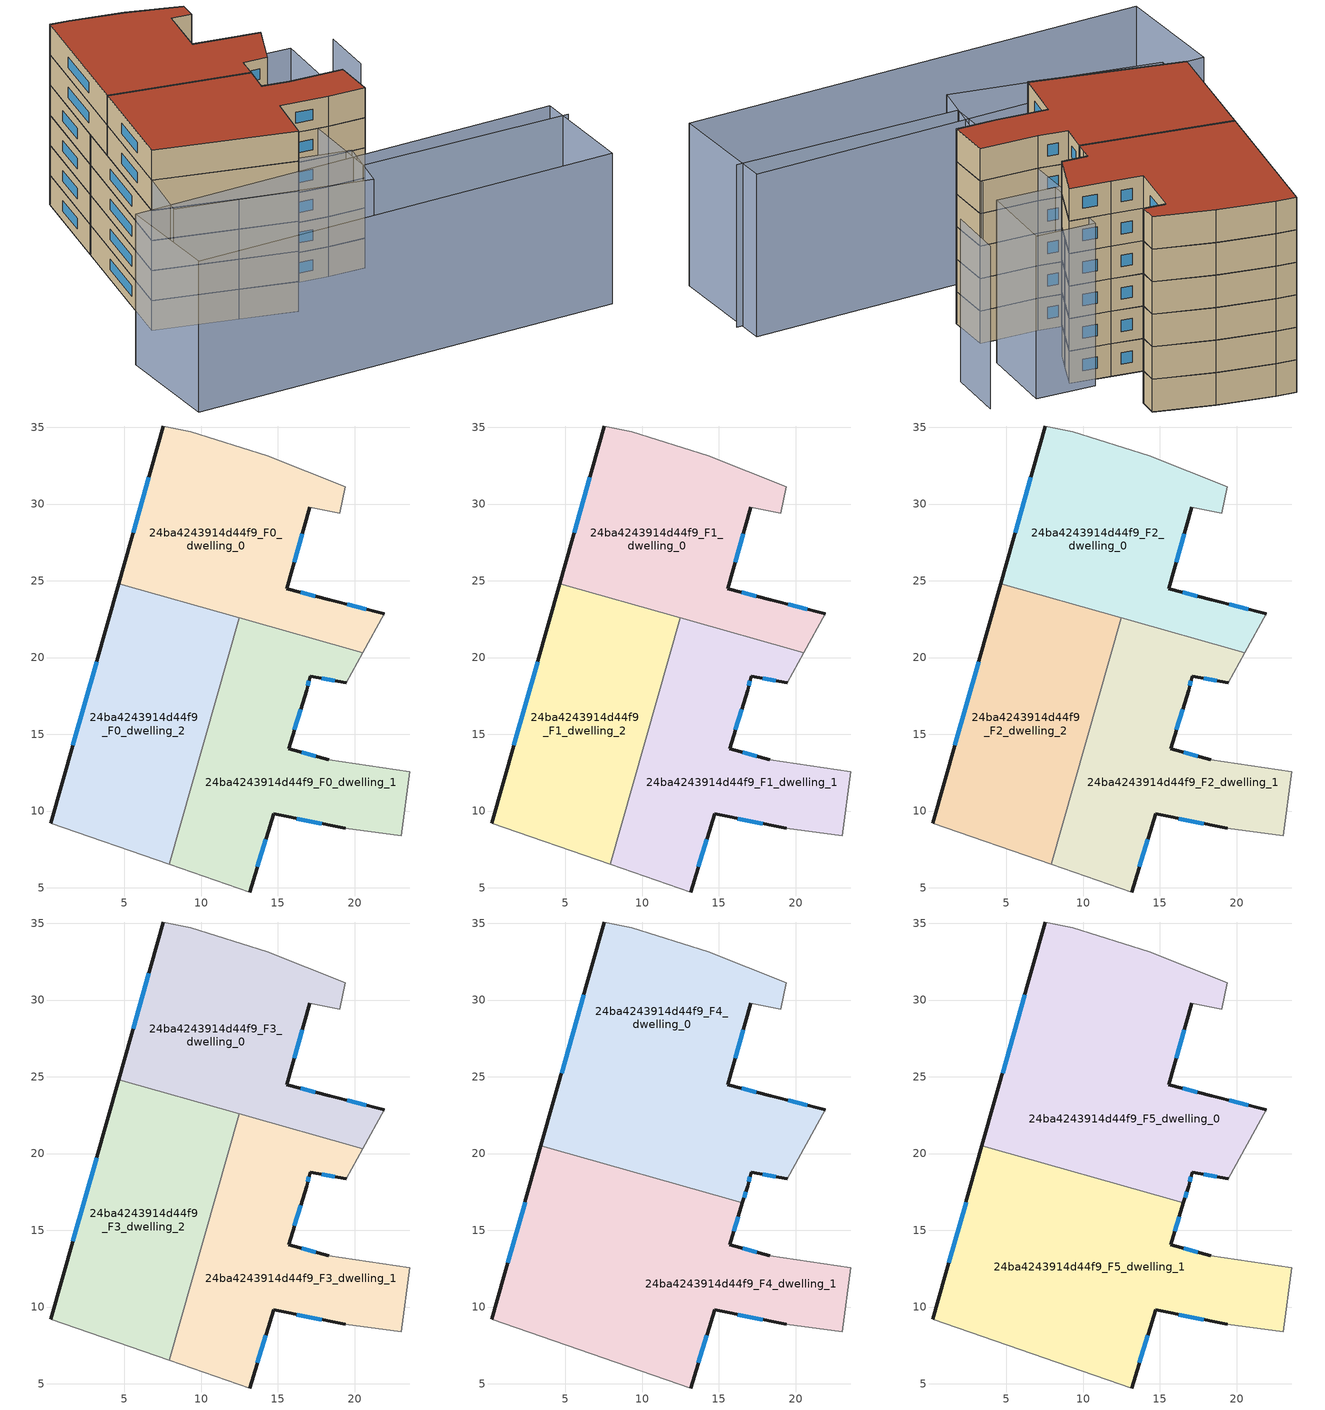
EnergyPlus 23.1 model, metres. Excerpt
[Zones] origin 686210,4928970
24ba4243914d44f9_F0_dwelling_0
 floor ground (EU_floor_Construction): 20.52,20.3 21.91,22.86 18.34,23.75 15.57,24.49 17.07,29.79 19.03,29.38 19.37,31.12 14.31,33.16 9.32,34.7 7.53,35.08 4.62,24.8 z0
 wall outside (EU_wall_Construction): 17.07,29.79 15.57,24.49 18.34,23.75 21.91,22.86 / 4.62,24.8 7.53,35.08 z0:3
 wall adiabatic (EU_wall_Construction): 7.53,35.08 9.32,34.7 14.31,33.16 19.37,31.12 19.03,29.38 17.07,29.79 / 21.91,22.86 20.52,20.3 z0:3
 wall to 24ba4243914d44f9_F0_dwelling_1 (EU_wall_Construction): 20.52,20.3 12.46,22.58 z0:3
 wall to 24ba4243914d44f9_F0_dwelling_2 (EU_wall_Construction): 12.46,22.58 4.62,24.8 z0:3
 window (EU_Window_Construction): 16.58,28.06 16.06,26.21 / 16.47,24.25 17.44,23.99 / 19.5,23.46 20.75,23.15 / 5.57,28.15 6.58,31.74 z0.98:2.02
24ba4243914d44f9_F0_dwelling_1
 floor ground (EU_floor_Construction): 23.04,8.39 23.57,12.56 18.3,13.36 15.7,14.05 16.86,17.87 17.09,18.79 19.46,18.37 20.52,20.3 12.46,22.58 7.93,6.54 13.15,4.72 14.71,9.83 19.38,8.87 z0
 wall outside (EU_wall_Construction): 19.38,8.87 14.71,9.83 13.15,4.72 / 19.46,18.37 17.09,18.79 16.86,17.87 15.7,14.05 18.3,13.36 z0:3
 wall adiabatic (EU_wall_Construction): 18.3,13.36 23.57,12.56 23.04,8.39 19.38,8.87 / 13.15,4.72 7.93,6.54 / 20.52,20.3 19.46,18.37 z0:3
 wall to 24ba4243914d44f9_F0_dwelling_2 (EU_wall_Construction): 7.92,6.54 12.46,22.58 z0:3
 window (EU_Window_Construction): 16.55,13.83 17.46,13.58 / 17.86,9.18 16.23,9.51 / 14.2,8.17 13.66,6.38 / 18.69,18.5 17.86,18.65 / 17.02,18.49 16.94,18.16 / 16.48,16.63 16.08,15.29 z0.98:2.02
24ba4243914d44f9_F0_dwelling_2
 floor ground (EU_floor_Construction): 7.93,6.54 12.46,22.58 4.62,24.8 0.21,9.21 z0
 wall outside (EU_wall_Construction): 0.21,9.21 4.62,24.8 z0:3
 wall adiabatic (EU_wall_Construction): 7.93,6.54 0.21,9.21 z0:3
 window (EU_Window_Construction): 1.65,14.28 3.19,19.73 z0.98:2.02
24ba4243914d44f9_F1_dwelling_0
 floor to 24ba4243914d44f9_F0_dwelling_0 (EU_floor_Construction): 20.52,20.3 21.91,22.86 18.34,23.75 15.57,24.49 17.07,29.79 19.03,29.38 19.37,31.12 14.31,33.16 9.32,34.7 7.53,35.08 4.62,24.8 z3
 wall outside (EU_wall_Construction): 17.07,29.79 15.57,24.49 18.34,23.75 21.91,22.86 / 4.62,24.8 7.53,35.08 z3:6
 wall adiabatic (EU_wall_Construction): 7.53,35.08 9.32,34.7 14.31,33.16 19.37,31.12 19.03,29.38 17.07,29.79 / 21.91,22.86 20.52,20.3 z3:6
 wall to 24ba4243914d44f9_F1_dwelling_1 (EU_wall_Construction): 20.52,20.3 12.46,22.58 z3:6
 wall to 24ba4243914d44f9_F1_dwelling_2 (EU_wall_Construction): 12.46,22.58 4.62,24.8 z3:6
 window (EU_Window_Construction): 16.58,28.06 16.06,26.21 / 16.47,24.25 17.44,23.99 / 19.5,23.46 20.75,23.15 / 5.57,28.15 6.58,31.74 z3.98:5.02
24ba4243914d44f9_F1_dwelling_1
 floor to 24ba4243914d44f9_F0_dwelling_1 (EU_floor_Construction): 23.04,8.39 23.57,12.56 18.3,13.36 15.7,14.05 16.86,17.87 17.09,18.79 19.46,18.37 20.52,20.3 12.46,22.58 7.92,6.54 13.15,4.72 14.71,9.83 19.38,8.87 z3
 wall outside (EU_wall_Construction): 19.38,8.87 14.71,9.83 13.15,4.72 / 19.46,18.37 17.09,18.79 16.86,17.87 15.7,14.05 18.3,13.36 z3:6
 wall adiabatic (EU_wall_Construction): 18.3,13.36 23.57,12.56 23.04,8.39 19.38,8.87 / 13.15,4.72 7.93,6.54 / 20.52,20.3 19.46,18.37 z3:6
 wall to 24ba4243914d44f9_F1_dwelling_2 (EU_wall_Construction): 7.92,6.54 12.46,22.58 z3:6
 window (EU_Window_Construction): 16.55,13.83 17.46,13.58 / 17.86,9.18 16.23,9.51 / 14.2,8.17 13.66,6.38 / 18.69,18.5 17.86,18.65 / 17.02,18.49 16.94,18.16 / 16.48,16.63 16.08,15.29 z3.98:5.02
24ba4243914d44f9_F1_dwelling_2
 floor to 24ba4243914d44f9_F0_dwelling_2 (EU_floor_Construction): 7.92,6.54 12.46,22.58 4.62,24.8 0.21,9.21 z3
 wall outside (EU_wall_Construction): 0.21,9.21 4.62,24.8 z3:6
 wall adiabatic (EU_wall_Construction): 7.93,6.54 0.21,9.21 z3:6
 window (EU_Window_Construction): 1.65,14.28 3.19,19.73 z3.98:5.02
24ba4243914d44f9_F2_dwelling_0
 floor to 24ba4243914d44f9_F1_dwelling_0 (EU_floor_Construction): 20.52,20.3 21.91,22.86 18.34,23.75 15.57,24.49 17.07,29.79 19.03,29.38 19.37,31.12 14.31,33.16 9.32,34.7 7.53,35.08 4.62,24.8 z6
 wall outside (EU_wall_Construction): 17.07,29.79 15.57,24.49 18.34,23.75 21.91,22.86 / 4.62,24.8 7.53,35.08 z6:9
 wall adiabatic (EU_wall_Construction): 7.53,35.08 9.32,34.7 14.31,33.16 19.37,31.12 19.03,29.38 17.07,29.79 / 21.91,22.86 20.52,20.3 z6:9
 wall to 24ba4243914d44f9_F2_dwelling_1 (EU_wall_Construction): 20.52,20.3 12.46,22.58 z6:9
 wall to 24ba4243914d44f9_F2_dwelling_2 (EU_wall_Construction): 12.46,22.58 4.62,24.8 z6:9
 window (EU_Window_Construction): 16.58,28.06 16.06,26.21 / 16.47,24.25 17.44,23.99 / 19.5,23.46 20.75,23.15 / 5.57,28.15 6.58,31.74 z6.98:8.02
24ba4243914d44f9_F2_dwelling_1
 floor to 24ba4243914d44f9_F1_dwelling_1 (EU_floor_Construction): 23.04,8.39 23.57,12.56 18.3,13.36 15.7,14.05 16.86,17.87 17.09,18.79 19.46,18.37 20.52,20.3 12.46,22.58 7.92,6.54 13.15,4.72 14.71,9.83 19.38,8.87 z6
 wall outside (EU_wall_Construction): 19.38,8.87 14.71,9.83 13.15,4.72 / 19.46,18.37 17.09,18.79 16.86,17.87 15.7,14.05 18.3,13.36 z6:9
 wall adiabatic (EU_wall_Construction): 18.3,13.36 23.57,12.56 23.04,8.39 19.38,8.87 / 13.15,4.72 7.93,6.54 / 20.52,20.3 19.46,18.37 z6:9
 wall to 24ba4243914d44f9_F2_dwelling_2 (EU_wall_Construction): 7.92,6.54 12.46,22.58 z6:9
 window (EU_Window_Construction): 16.55,13.83 17.46,13.58 / 17.86,9.18 16.23,9.51 / 14.2,8.17 13.66,6.38 / 18.69,18.5 17.86,18.65 / 17.02,18.49 16.94,18.16 / 16.48,16.63 16.08,15.29 z6.98:8.02
24ba4243914d44f9_F2_dwelling_2
 floor to 24ba4243914d44f9_F1_dwelling_2 (EU_floor_Construction): 7.92,6.54 12.46,22.58 4.62,24.8 0.21,9.21 z6
 wall outside (EU_wall_Construction): 0.21,9.21 4.62,24.8 z6:9
 wall adiabatic (EU_wall_Construction): 7.93,6.54 0.21,9.21 z6:9
 window (EU_Window_Construction): 1.65,14.28 3.19,19.73 z6.98:8.02
24ba4243914d44f9_F3_dwelling_0
 floor to 24ba4243914d44f9_F2_dwelling_0 (EU_floor_Construction): 20.52,20.3 21.91,22.86 18.34,23.75 15.57,24.49 17.07,29.79 19.03,29.38 19.37,31.12 14.31,33.16 9.32,34.7 7.53,35.08 4.62,24.8 z9
 wall outside (EU_wall_Construction): 17.07,29.79 15.57,24.49 18.34,23.75 21.91,22.86 / 4.62,24.8 7.53,35.08 z9:12
 wall adiabatic (EU_wall_Construction): 7.53,35.08 9.32,34.7 14.31,33.16 19.37,31.12 19.03,29.38 17.07,29.79 / 21.91,22.86 20.52,20.3 z9:12
 wall to 24ba4243914d44f9_F3_dwelling_1 (EU_wall_Construction): 20.52,20.3 12.46,22.58 z9:12
 wall to 24ba4243914d44f9_F3_dwelling_2 (EU_wall_Construction): 12.46,22.58 4.62,24.8 z9:12
 window (EU_Window_Construction): 16.58,28.06 16.06,26.21 / 16.47,24.25 17.44,23.99 / 19.5,23.46 20.75,23.15 / 5.57,28.15 6.58,31.74 z9.98:11.02
24ba4243914d44f9_F3_dwelling_1
 floor to 24ba4243914d44f9_F2_dwelling_1 (EU_floor_Construction): 23.04,8.39 23.57,12.56 18.3,13.36 15.7,14.05 16.86,17.87 17.09,18.79 19.46,18.37 20.52,20.3 12.46,22.58 7.92,6.54 13.15,4.72 14.71,9.83 19.38,8.87 z9
 wall outside (EU_wall_Construction): 19.38,8.87 14.71,9.83 13.15,4.72 / 19.46,18.37 17.09,18.79 16.86,17.87 15.7,14.05 18.3,13.36 z9:12
 wall adiabatic (EU_wall_Construction): 18.3,13.36 23.57,12.56 23.04,8.39 19.38,8.87 / 13.15,4.72 7.93,6.54 / 20.52,20.3 19.46,18.37 z9:12
 wall to 24ba4243914d44f9_F3_dwelling_2 (EU_wall_Construction): 7.92,6.54 12.46,22.58 z9:12
 window (EU_Window_Construction): 16.55,13.83 17.46,13.58 / 17.86,9.18 16.23,9.51 / 14.2,8.17 13.66,6.38 / 18.69,18.5 17.86,18.65 / 17.02,18.49 16.94,18.16 / 16.48,16.63 16.08,15.29 z9.98:11.02
24ba4243914d44f9_F3_dwelling_2
 floor to 24ba4243914d44f9_F2_dwelling_2 (EU_floor_Construction): 7.92,6.54 12.46,22.58 4.62,24.8 0.21,9.21 z9
 wall outside (EU_wall_Construction): 0.21,9.21 4.62,24.8 z9:12
 wall adiabatic (EU_wall_Construction): 7.93,6.54 0.21,9.21 z9:12
 window (EU_Window_Construction): 1.65,14.28 3.19,19.73 z9.98:11.02
24ba4243914d44f9_F4_dwelling_0
 floor to 24ba4243914d44f9_F3_dwelling_0 (EU_floor_Construction): 15.57,24.49 17.07,29.79 19.03,29.38 19.37,31.12 14.31,33.16 9.32,34.7 7.53,35.08 4.62,24.8 12.46,22.58 z12; 20.52,20.3 21.91,22.86 18.34,23.75 15.57,24.49 12.46,22.58 z12
 floor to 24ba4243914d44f9_F3_dwelling_1 (EU_floor_Construction): 19.46,18.37 20.52,20.3 12.46,22.58 11.25,18.28 16.53,16.78 16.86,17.87 17.09,18.79 z12
 floor to 24ba4243914d44f9_F3_dwelling_2 (EU_floor_Construction): 11.25,18.28 12.46,22.58 4.62,24.8 3.4,20.5 z12
 wall outside (EU_wall_Construction): 19.46,18.37 17.09,18.79 16.86,17.87 16.53,16.78 / 3.4,20.5 7.53,35.08 / 17.07,29.79 15.57,24.49 18.34,23.75 21.91,22.86 z12:15
 wall adiabatic (EU_wall_Construction): 21.91,22.86 19.46,18.37 / 7.53,35.08 9.32,34.7 14.31,33.16 19.37,31.12 19.03,29.38 17.07,29.79 z12:15
 wall to 24ba4243914d44f9_F4_dwelling_1 (EU_wall_Construction): 16.53,16.78 3.4,20.5 z12:15
 window (EU_Window_Construction): 16.47,24.25 17.44,23.99 / 19.5,23.46 20.75,23.15 / 18.69,18.5 17.86,18.65 / 17.02,18.49 16.94,18.16 / 16.75,17.51 16.64,17.13 / 4.75,25.24 6.19,30.34 / 16.58,28.06 16.06,26.21 z12.98:14.02
24ba4243914d44f9_F4_dwelling_1
 floor to 24ba4243914d44f9_F3_dwelling_1 (EU_floor_Construction): 23.04,8.39 23.57,12.56 18.3,13.36 15.7,14.05 16.53,16.78 11.25,18.28 7.93,6.54 13.15,4.72 14.71,9.83 19.38,8.87 z12
 floor to 24ba4243914d44f9_F3_dwelling_2 (EU_floor_Construction): 7.93,6.54 11.25,18.28 3.4,20.5 0.21,9.21 z12
 wall outside (EU_wall_Construction): 19.38,8.87 14.71,9.83 13.15,4.72 / 0.21,9.21 3.4,20.5 / 16.53,16.78 15.7,14.05 18.3,13.36 z12:15
 wall adiabatic (EU_wall_Construction): 18.3,13.36 23.57,12.56 23.04,8.39 19.38,8.87 / 13.15,4.72 0.21,9.21 z12:15
 window (EU_Window_Construction): 17.86,9.18 16.23,9.51 / 14.2,8.17 13.66,6.38 / 1.25,12.88 2.36,16.83 / 16.26,15.9 15.97,14.94 / 16.55,13.83 17.46,13.58 z12.98:14.02
24ba4243914d44f9_F5_dwelling_0
 floor to 24ba4243914d44f9_F4_dwelling_0 (EU_floor_Construction): 19.46,18.37 21.91,22.86 18.34,23.75 15.57,24.49 17.07,29.79 19.03,29.38 19.37,31.12 14.31,33.16 9.32,34.7 7.53,35.08 3.4,20.5 16.53,16.78 16.86,17.87 17.09,18.79 z15
 wall outside (EU_wall_Construction): 19.46,18.37 17.09,18.79 16.86,17.87 16.53,16.78 / 3.4,20.5 7.53,35.08 / 17.07,29.79 15.57,24.49 18.34,23.75 21.91,22.86 z15:18
 wall adiabatic (EU_wall_Construction): 21.91,22.86 19.46,18.37 / 7.53,35.08 9.32,34.7 14.31,33.16 19.37,31.12 19.03,29.38 17.07,29.79 z15:18
 wall to 24ba4243914d44f9_F5_dwelling_1 (EU_wall_Construction): 16.53,16.78 3.4,20.5 z15:18
 window (EU_Window_Construction): 16.47,24.25 17.44,23.99 / 19.5,23.46 20.75,23.15 / 18.69,18.5 17.86,18.65 / 17.02,18.49 16.94,18.16 / 16.75,17.51 16.64,17.13 / 4.75,25.24 6.19,30.34 / 16.58,28.06 16.06,26.21 z15.98:17.02
 roof outside (EU_roof_Construction): 19.37,31.12 19.03,29.38 17.07,29.79 15.57,24.49 18.34,23.75 21.91,22.86 19.46,18.37 17.09,18.79 16.86,17.87 16.53,16.78 3.4,20.5 7.53,35.08 9.32,34.7 14.31,33.16 z18
24ba4243914d44f9_F5_dwelling_1
 floor to 24ba4243914d44f9_F4_dwelling_1 (EU_floor_Construction): 23.04,8.39 23.57,12.56 18.3,13.36 15.7,14.05 16.53,16.78 3.4,20.5 0.21,9.21 13.15,4.72 14.71,9.83 19.38,8.87 z15
 wall outside (EU_wall_Construction): 19.38,8.87 14.71,9.83 13.15,4.72 / 0.21,9.21 3.4,20.5 / 16.53,16.78 15.7,14.05 18.3,13.36 z15:18
 wall adiabatic (EU_wall_Construction): 18.3,13.36 23.57,12.56 23.04,8.39 19.38,8.87 / 13.15,4.72 0.21,9.21 z15:18
 window (EU_Window_Construction): 17.86,9.18 16.23,9.51 / 14.2,8.17 13.66,6.38 / 1.25,12.88 2.36,16.83 / 16.26,15.9 15.97,14.94 / 16.55,13.83 17.46,13.58 z15.98:17.02
 roof outside (EU_roof_Construction): 23.57,12.56 23.04,8.39 19.38,8.87 14.71,9.83 13.15,4.72 0.21,9.21 3.4,20.5 16.53,16.78 15.7,14.05 18.3,13.36 z18
shading: 38.16,-1.64 17.38,0.71 / 17.38,0.71 18.32,8.99 / 23.04,8.39 23.52,12.82 / 18.28,13.2 18.96,18.69 / 28.99,17.39 29.91,22.85 / 25.75,23.56 24.53,16.2 / 24.53,16.2 19.19,17.09 / 19.19,17.09 20.41,24.44 / 20.41,24.44 25.75,23.56 / 36.86,-10.22 -5.84,-6.46 / -5.84,-6.46 -4.87,4.51 / -4.87,4.51 37.82,0.75 / 37.82,0.75 36.86,-10.22 / 16.5,-2.12 -1.57,3.34 / -1.57,3.34 0.21,9.22 / 0.21,9.22 18.28,3.75 / 18.28,3.75 16.5,-2.12 z0:15
[Building]
EU S2 Campaign: North Axis=0; Terrain=City; Solar Distribution=FullExterior
[Site:Location]
Bologna: Latitude=44.5; Longitude=11.25; Time Zone=1; Elevation=37
[SizingPeriod:WeatherFileDays]
AnnualSizingPeriod: Begin Month=1; Begin Day of Month=1; End Month=12; End Day of Month=31; Day of Week for Start Day=Monday; Use Weather File Daylight Saving Period=No; Use Weather File Rain and Snow Indicators=No
[MATERIAL]
EU_InternalMass_Material: Roughness=MediumRough; Thickness=0.1; Conductivity=1; Density=1800; Specific Heat=900; Thermal Absorptance=0.9; Solar Absorptance=0.7; Visible Absorptance=0.7
[MATERIAL:NOMASS] Roughness=MediumRough; Thermal Absorptance=0.9; Solar Absorptance=0.7; Visible Absorptance=0.7
Name | Thermal Resistance
EU_wall_NoMass | 0.905828
EU_roof_NoMass | 0.37593
EU_floor_NoMass | 0.67114
[WINDOWMATERIAL:SIMPLEGLAZINGSYSTEM]
EU_Window_SimpleGlazing: UFactor=4.52486; Solar Heat Gain Coefficient=0.85; Visible Transmittance=0.85
[CONSTRUCTION]
EU_wall_Construction: EU_wall_NoMass
EU_roof_Construction: EU_roof_NoMass
EU_floor_Construction: EU_floor_NoMass
EU_InternalMass_Construction: EU_InternalMass_Material
EU_Window_Construction: EU_Window_SimpleGlazing
[ZONE] Type=1; Multiplier=1; Ceiling Height=autocalculate; Floor Area=autocalculate; Part of Total Floor Area=Yes
Name | Volume
24ba4243914d44f9_F0_dwelling_0 | 401.903
24ba4243914d44f9_F1_dwelling_0; 24ba4243914d44f9_F2_dwelling_0; 24ba4243914d44f9_F3_dwelling_0 | 401.904
24ba4243914d44f9_F4_dwelling_0 | 602.856
24ba4243914d44f9_F5_dwelling_0 | 602.89
24ba4243914d44f9_F0_dwelling_1 | 401.92
24ba4243914d44f9_F1_dwelling_1; 24ba4243914d44f9_F2_dwelling_1; 24ba4243914d44f9_F3_dwelling_1 | 401.918
24ba4243914d44f9_F4_dwelling_1 | 602.866
24ba4243914d44f9_F5_dwelling_1 | 602.876
24ba4243914d44f9_F0_dwelling_2 | 401.906
24ba4243914d44f9_F1_dwelling_2; 24ba4243914d44f9_F2_dwelling_2; 24ba4243914d44f9_F3_dwelling_2 | 401.908
[INTERNALMASS] Construction=EU_InternalMass_Construction
Name | Zone or ZoneList | Surface Area
24ba4243914d44f9_F0_dwelling_0_EU_InternalMass | 24ba4243914d44f9_F0_dwelling_0 | 133.975
24ba4243914d44f9_F0_dwelling_1_EU_InternalMass | 24ba4243914d44f9_F0_dwelling_1 | 133.973
24ba4243914d44f9_F0_dwelling_2_EU_InternalMass | 24ba4243914d44f9_F0_dwelling_2 | 133.973
24ba4243914d44f9_F1_dwelling_0_EU_InternalMass | 24ba4243914d44f9_F1_dwelling_0 | 133.975
24ba4243914d44f9_F1_dwelling_1_EU_InternalMass | 24ba4243914d44f9_F1_dwelling_1 | 133.973
24ba4243914d44f9_F1_dwelling_2_EU_InternalMass | 24ba4243914d44f9_F1_dwelling_2 | 133.973
24ba4243914d44f9_F2_dwelling_0_EU_InternalMass | 24ba4243914d44f9_F2_dwelling_0 | 133.975
24ba4243914d44f9_F2_dwelling_1_EU_InternalMass | 24ba4243914d44f9_F2_dwelling_1 | 133.973
24ba4243914d44f9_F2_dwelling_2_EU_InternalMass | 24ba4243914d44f9_F2_dwelling_2 | 133.973
24ba4243914d44f9_F3_dwelling_0_EU_InternalMass | 24ba4243914d44f9_F3_dwelling_0 | 133.975
24ba4243914d44f9_F3_dwelling_1_EU_InternalMass | 24ba4243914d44f9_F3_dwelling_1 | 133.973
24ba4243914d44f9_F3_dwelling_2_EU_InternalMass | 24ba4243914d44f9_F3_dwelling_2 | 133.973
24ba4243914d44f9_F4_dwelling_0_EU_InternalMass | 24ba4243914d44f9_F4_dwelling_0 | 200.963
24ba4243914d44f9_F4_dwelling_1_EU_InternalMass | 24ba4243914d44f9_F4_dwelling_1 | 200.955
24ba4243914d44f9_F5_dwelling_0_EU_InternalMass | 24ba4243914d44f9_F5_dwelling_0 | 200.963
24ba4243914d44f9_F5_dwelling_1_EU_InternalMass | 24ba4243914d44f9_F5_dwelling_1 | 200.955
[OTHEREQUIPMENT] Fuel Type=Electricity; Design Level Calculation Method=Watts/Area; Power per Zone Floor Area=1; Fraction Latent=0; Fraction Radiant=0; Fraction Lost=0; Carbon Dioxide Generation Rate=0; EndUse Subcategory=EU_Step8_InternalGains
Name | Zone or ZoneList or Space or SpaceList | Schedule
EU_Step8_InternalGain_24ba4243914d44f9_F0_dwelling_0_f000 | 24ba4243914d44f9_F0_dwelling_0 | EU_Step8_GainSchedule_24ba4243914d44f9_F0_dwelling_0_f000
EU_Step8_InternalGain_24ba4243914d44f9_F0_dwelling_1_f000 | 24ba4243914d44f9_F0_dwelling_1 | EU_Step8_GainSchedule_24ba4243914d44f9_F0_dwelling_1_f000
EU_Step8_InternalGain_24ba4243914d44f9_F0_dwelling_2_f000 | 24ba4243914d44f9_F0_dwelling_2 | EU_Step8_GainSchedule_24ba4243914d44f9_F0_dwelling_2_f000
EU_Step8_InternalGain_24ba4243914d44f9_F1_dwelling_0_f000 | 24ba4243914d44f9_F1_dwelling_0 | EU_Step8_GainSchedule_24ba4243914d44f9_F1_dwelling_0_f000
EU_Step8_InternalGain_24ba4243914d44f9_F1_dwelling_1_f000 | 24ba4243914d44f9_F1_dwelling_1 | EU_Step8_GainSchedule_24ba4243914d44f9_F1_dwelling_1_f000
EU_Step8_InternalGain_24ba4243914d44f9_F1_dwelling_2_f000 | 24ba4243914d44f9_F1_dwelling_2 | EU_Step8_GainSchedule_24ba4243914d44f9_F1_dwelling_2_f000
EU_Step8_InternalGain_24ba4243914d44f9_F2_dwelling_0_f000 | 24ba4243914d44f9_F2_dwelling_0 | EU_Step8_GainSchedule_24ba4243914d44f9_F2_dwelling_0_f000
EU_Step8_InternalGain_24ba4243914d44f9_F2_dwelling_1_f000 | 24ba4243914d44f9_F2_dwelling_1 | EU_Step8_GainSchedule_24ba4243914d44f9_F2_dwelling_1_f000
EU_Step8_InternalGain_24ba4243914d44f9_F2_dwelling_2_f000 | 24ba4243914d44f9_F2_dwelling_2 | EU_Step8_GainSchedule_24ba4243914d44f9_F2_dwelling_2_f000
EU_Step8_InternalGain_24ba4243914d44f9_F3_dwelling_0_f000 | 24ba4243914d44f9_F3_dwelling_0 | EU_Step8_GainSchedule_24ba4243914d44f9_F3_dwelling_0_f000
EU_Step8_InternalGain_24ba4243914d44f9_F3_dwelling_1_f000 | 24ba4243914d44f9_F3_dwelling_1 | EU_Step8_GainSchedule_24ba4243914d44f9_F3_dwelling_1_f000
EU_Step8_InternalGain_24ba4243914d44f9_F3_dwelling_2_f000 | 24ba4243914d44f9_F3_dwelling_2 | EU_Step8_GainSchedule_24ba4243914d44f9_F3_dwelling_2_f000
EU_Step8_InternalGain_24ba4243914d44f9_F4_dwelling_0_f000 | 24ba4243914d44f9_F4_dwelling_0 | EU_Step8_GainSchedule_24ba4243914d44f9_F4_dwelling_0_f000
EU_Step8_InternalGain_24ba4243914d44f9_F4_dwelling_1_f000 | 24ba4243914d44f9_F4_dwelling_1 | EU_Step8_GainSchedule_24ba4243914d44f9_F4_dwelling_1_f000
EU_Step8_InternalGain_24ba4243914d44f9_F5_dwelling_0_f000 | 24ba4243914d44f9_F5_dwelling_0 | EU_Step8_GainSchedule_24ba4243914d44f9_F5_dwelling_0_f000
EU_Step8_InternalGain_24ba4243914d44f9_F5_dwelling_1_f000 | 24ba4243914d44f9_F5_dwelling_1 | EU_Step8_GainSchedule_24ba4243914d44f9_F5_dwelling_1_f000
[ZONEVENTILATION:DESIGNFLOWRATE] Schedule=EU_AlwaysOn; Design Flow Rate Calculation Method=AirChanges/Hour; Air Changes per Hour=0.73129; Ventilation Type=Natural; Fan Pressure Rise=0; Fan Total Efficiency=1; Constant Term Coefficient=1; Temperature Term Coefficient=0; Velocity Term Coefficient=0; Velocity Squared Term Coefficient=0; Minimum Indoor Temperature=-100; Maximum Indoor Temperature=100; Delta Temperature=-100; Minimum Outdoor Temperature=-100; Maximum Outdoor Temperature=100; Maximum Wind Speed=40
Name | Zone or ZoneList or Space or SpaceList
EU_ConstantAir_24ba4243914d44f9_F0_dwelling_0 | 24ba4243914d44f9_F0_dwelling_0
EU_ConstantAir_24ba4243914d44f9_F0_dwelling_1 | 24ba4243914d44f9_F0_dwelling_1
EU_ConstantAir_24ba4243914d44f9_F0_dwelling_2 | 24ba4243914d44f9_F0_dwelling_2
EU_ConstantAir_24ba4243914d44f9_F1_dwelling_0 | 24ba4243914d44f9_F1_dwelling_0
EU_ConstantAir_24ba4243914d44f9_F1_dwelling_1 | 24ba4243914d44f9_F1_dwelling_1
EU_ConstantAir_24ba4243914d44f9_F1_dwelling_2 | 24ba4243914d44f9_F1_dwelling_2
EU_ConstantAir_24ba4243914d44f9_F2_dwelling_0 | 24ba4243914d44f9_F2_dwelling_0
EU_ConstantAir_24ba4243914d44f9_F2_dwelling_1 | 24ba4243914d44f9_F2_dwelling_1
EU_ConstantAir_24ba4243914d44f9_F2_dwelling_2 | 24ba4243914d44f9_F2_dwelling_2
EU_ConstantAir_24ba4243914d44f9_F3_dwelling_0 | 24ba4243914d44f9_F3_dwelling_0
EU_ConstantAir_24ba4243914d44f9_F3_dwelling_1 | 24ba4243914d44f9_F3_dwelling_1
EU_ConstantAir_24ba4243914d44f9_F3_dwelling_2 | 24ba4243914d44f9_F3_dwelling_2
EU_ConstantAir_24ba4243914d44f9_F4_dwelling_0 | 24ba4243914d44f9_F4_dwelling_0
EU_ConstantAir_24ba4243914d44f9_F4_dwelling_1 | 24ba4243914d44f9_F4_dwelling_1
EU_ConstantAir_24ba4243914d44f9_F5_dwelling_0 | 24ba4243914d44f9_F5_dwelling_0
EU_ConstantAir_24ba4243914d44f9_F5_dwelling_1 | 24ba4243914d44f9_F5_dwelling_1
[HVACTEMPLATE:THERMOSTAT] Constant Heating Setpoint=20; Constant Cooling Setpoint=50
EU_HeatOnly_24ba4243914d44f9_F0_dwelling_0; EU_HeatOnly_24ba4243914d44f9_F0_dwelling_1; EU_HeatOnly_24ba4243914d44f9_F0_dwelling_2; EU_HeatOnly_24ba4243914d44f9_F1_dwelling_0; EU_HeatOnly_24ba4243914d44f9_F1_dwelling_1; EU_HeatOnly_24ba4243914d44f9_F1_dwelling_2; EU_HeatOnly_24ba4243914d44f9_F2_dwelling_0; EU_HeatOnly_24ba4243914d44f9_F2_dwelling_1; EU_HeatOnly_24ba4243914d44f9_F2_dwelling_2; EU_HeatOnly_24ba4243914d44f9_F3_dwelling_0; EU_HeatOnly_24ba4243914d44f9_F3_dwelling_1; EU_HeatOnly_24ba4243914d44f9_F3_dwelling_2; EU_HeatOnly_24ba4243914d44f9_F4_dwelling_0; EU_HeatOnly_24ba4243914d44f9_F4_dwelling_1; EU_HeatOnly_24ba4243914d44f9_F5_dwelling_0; EU_HeatOnly_24ba4243914d44f9_F5_dwelling_1
[HVACTEMPLATE:ZONE:IDEALLOADSAIRSYSTEM] System Availability Schedule=EU_AlwaysOn; Maximum Heating Supply Air Temperature=50; Minimum Cooling Supply Air Temperature=13; Maximum Heating Supply Air Humidity Ratio=0.0156; Minimum Cooling Supply Air Humidity Ratio=0.0077; Heating Limit=NoLimit; Cooling Limit=NoLimit; Heating Availability Schedule=EU_AlwaysOn; Cooling Availability Schedule=EU_CoolingOff; Dehumidification Control Type=ConstantSensibleHeatRatio; Cooling Sensible Heat Ratio=0.7; Dehumidification Setpoint=60; Humidification Control Type=None; Humidification Setpoint=30; Outdoor Air Method=None; Outdoor Air Flow Rate per Person=0.00944; Outdoor Air Flow Rate per Zone Floor Area=0; Outdoor Air Flow Rate per Zone=0; Demand Controlled Ventilation Type=None; Outdoor Air Economizer Type=NoEconomizer; Heat Recovery Type=None; Sensible Heat Recovery Effectiveness=0.7; Latent Heat Recovery Effectiveness=0.65
Name | Template Thermostat
24ba4243914d44f9_F0_dwelling_0 | EU_HeatOnly_24ba4243914d44f9_F0_dwelling_0
24ba4243914d44f9_F0_dwelling_1 | EU_HeatOnly_24ba4243914d44f9_F0_dwelling_1
24ba4243914d44f9_F0_dwelling_2 | EU_HeatOnly_24ba4243914d44f9_F0_dwelling_2
24ba4243914d44f9_F1_dwelling_0 | EU_HeatOnly_24ba4243914d44f9_F1_dwelling_0
24ba4243914d44f9_F1_dwelling_1 | EU_HeatOnly_24ba4243914d44f9_F1_dwelling_1
24ba4243914d44f9_F1_dwelling_2 | EU_HeatOnly_24ba4243914d44f9_F1_dwelling_2
24ba4243914d44f9_F2_dwelling_0 | EU_HeatOnly_24ba4243914d44f9_F2_dwelling_0
24ba4243914d44f9_F2_dwelling_1 | EU_HeatOnly_24ba4243914d44f9_F2_dwelling_1
24ba4243914d44f9_F2_dwelling_2 | EU_HeatOnly_24ba4243914d44f9_F2_dwelling_2
24ba4243914d44f9_F3_dwelling_0 | EU_HeatOnly_24ba4243914d44f9_F3_dwelling_0
24ba4243914d44f9_F3_dwelling_1 | EU_HeatOnly_24ba4243914d44f9_F3_dwelling_1
24ba4243914d44f9_F3_dwelling_2 | EU_HeatOnly_24ba4243914d44f9_F3_dwelling_2
24ba4243914d44f9_F4_dwelling_0 | EU_HeatOnly_24ba4243914d44f9_F4_dwelling_0
24ba4243914d44f9_F4_dwelling_1 | EU_HeatOnly_24ba4243914d44f9_F4_dwelling_1
24ba4243914d44f9_F5_dwelling_0 | EU_HeatOnly_24ba4243914d44f9_F5_dwelling_0
24ba4243914d44f9_F5_dwelling_1 | EU_HeatOnly_24ba4243914d44f9_F5_dwelling_1
[SIZING:ZONE] Zone Cooling Design Supply Air Temperature Input Method=SupplyAirTemperature; Zone Cooling Design Supply Air Temperature=13; Zone Heating Design Supply Air Temperature Input Method=SupplyAirTemperature; Zone Heating Design Supply Air Temperature=50; Zone Cooling Design Supply Air Humidity Ratio=0.008; Zone Heating Design Supply Air Humidity Ratio=0.008; Cooling Design Air Flow Method=DesignDay; Cooling Design Air Flow Rate=0; Cooling Minimum Air Flow per Zone Floor Area=0.000762; Cooling Minimum Air Flow=0; Cooling Minimum Air Flow Fraction=0.2; Heating Design Air Flow Method=DesignDay; Heating Design Air Flow Rate=0; Heating Maximum Air Flow per Zone Floor Area=0.002032; Heating Maximum Air Flow=0.141576; Heating Maximum Air Flow Fraction=0.3; Account for Dedicated Outdoor Air System=No; Dedicated Outdoor Air System Control Strategy=NeutralSupplyAir; Dedicated Outdoor Air Low Setpoint Temperature for Design=autosize; Dedicated Outdoor Air High Setpoint Temperature for Design=autosize; Zone Load Sizing Method=Sensible Load Only No Latent Load; Zone Latent Cooling Design Supply Air Humidity Ratio Input Method=HumidityRatioDifference; Zone Cooling Design Supply Air Humidity Ratio Difference=0.005; Zone Latent Heating Design Supply Air Humidity Ratio Input Method=HumidityRatioDifference; Zone Humidification Design Supply Air Humidity Ratio Difference=0.005
24ba4243914d44f9_F0_dwelling_0; 24ba4243914d44f9_F0_dwelling_1; 24ba4243914d44f9_F0_dwelling_2; 24ba4243914d44f9_F1_dwelling_0; 24ba4243914d44f9_F1_dwelling_1; 24ba4243914d44f9_F1_dwelling_2; 24ba4243914d44f9_F2_dwelling_0; 24ba4243914d44f9_F2_dwelling_1; 24ba4243914d44f9_F2_dwelling_2; 24ba4243914d44f9_F3_dwelling_0; 24ba4243914d44f9_F3_dwelling_1; 24ba4243914d44f9_F3_dwelling_2; 24ba4243914d44f9_F4_dwelling_0; 24ba4243914d44f9_F4_dwelling_1; 24ba4243914d44f9_F5_dwelling_0; 24ba4243914d44f9_F5_dwelling_1
[SCHEDULE:CONSTANT]
Name | Hourly Value
EU_AlwaysOn | 1
EU_CoolingOff | 0
[SCHEDULE:FILE] Column Number=1; Rows to Skip at Top=0; Number of Hours of Data=8760; Column Separator=Comma; Interpolate to Timestep=No; Minutes per Item=60; Adjust Schedule for Daylight Savings=Yes
Name | File
EU_Step8_GainSchedule_24ba4243914d44f9_F0_dwelling_0_f000 | ../../schedules/24ba4243914d44f9/24ba4243914d44f9_F0_dwelling_0_f000_gain.csv
EU_Step8_GainSchedule_24ba4243914d44f9_F0_dwelling_1_f000 | ../../schedules/24ba4243914d44f9/24ba4243914d44f9_F0_dwelling_1_f000_gain.csv
EU_Step8_GainSchedule_24ba4243914d44f9_F0_dwelling_2_f000 | ../../schedules/24ba4243914d44f9/24ba4243914d44f9_F0_dwelling_2_f000_gain.csv
EU_Step8_GainSchedule_24ba4243914d44f9_F1_dwelling_0_f000 | ../../schedules/24ba4243914d44f9/24ba4243914d44f9_F1_dwelling_0_f000_gain.csv
EU_Step8_GainSchedule_24ba4243914d44f9_F1_dwelling_1_f000 | ../../schedules/24ba4243914d44f9/24ba4243914d44f9_F1_dwelling_1_f000_gain.csv
EU_Step8_GainSchedule_24ba4243914d44f9_F1_dwelling_2_f000 | ../../schedules/24ba4243914d44f9/24ba4243914d44f9_F1_dwelling_2_f000_gain.csv
EU_Step8_GainSchedule_24ba4243914d44f9_F2_dwelling_0_f000 | ../../schedules/24ba4243914d44f9/24ba4243914d44f9_F2_dwelling_0_f000_gain.csv
EU_Step8_GainSchedule_24ba4243914d44f9_F2_dwelling_1_f000 | ../../schedules/24ba4243914d44f9/24ba4243914d44f9_F2_dwelling_1_f000_gain.csv
EU_Step8_GainSchedule_24ba4243914d44f9_F2_dwelling_2_f000 | ../../schedules/24ba4243914d44f9/24ba4243914d44f9_F2_dwelling_2_f000_gain.csv
EU_Step8_GainSchedule_24ba4243914d44f9_F3_dwelling_0_f000 | ../../schedules/24ba4243914d44f9/24ba4243914d44f9_F3_dwelling_0_f000_gain.csv
EU_Step8_GainSchedule_24ba4243914d44f9_F3_dwelling_1_f000 | ../../schedules/24ba4243914d44f9/24ba4243914d44f9_F3_dwelling_1_f000_gain.csv
EU_Step8_GainSchedule_24ba4243914d44f9_F3_dwelling_2_f000 | ../../schedules/24ba4243914d44f9/24ba4243914d44f9_F3_dwelling_2_f000_gain.csv
EU_Step8_GainSchedule_24ba4243914d44f9_F4_dwelling_0_f000 | ../../schedules/24ba4243914d44f9/24ba4243914d44f9_F4_dwelling_0_f000_gain.csv
EU_Step8_GainSchedule_24ba4243914d44f9_F4_dwelling_1_f000 | ../../schedules/24ba4243914d44f9/24ba4243914d44f9_F4_dwelling_1_f000_gain.csv
EU_Step8_GainSchedule_24ba4243914d44f9_F5_dwelling_0_f000 | ../../schedules/24ba4243914d44f9/24ba4243914d44f9_F5_dwelling_0_f000_gain.csv
EU_Step8_GainSchedule_24ba4243914d44f9_F5_dwelling_1_f000 | ../../schedules/24ba4243914d44f9/24ba4243914d44f9_F5_dwelling_1_f000_gain.csv
